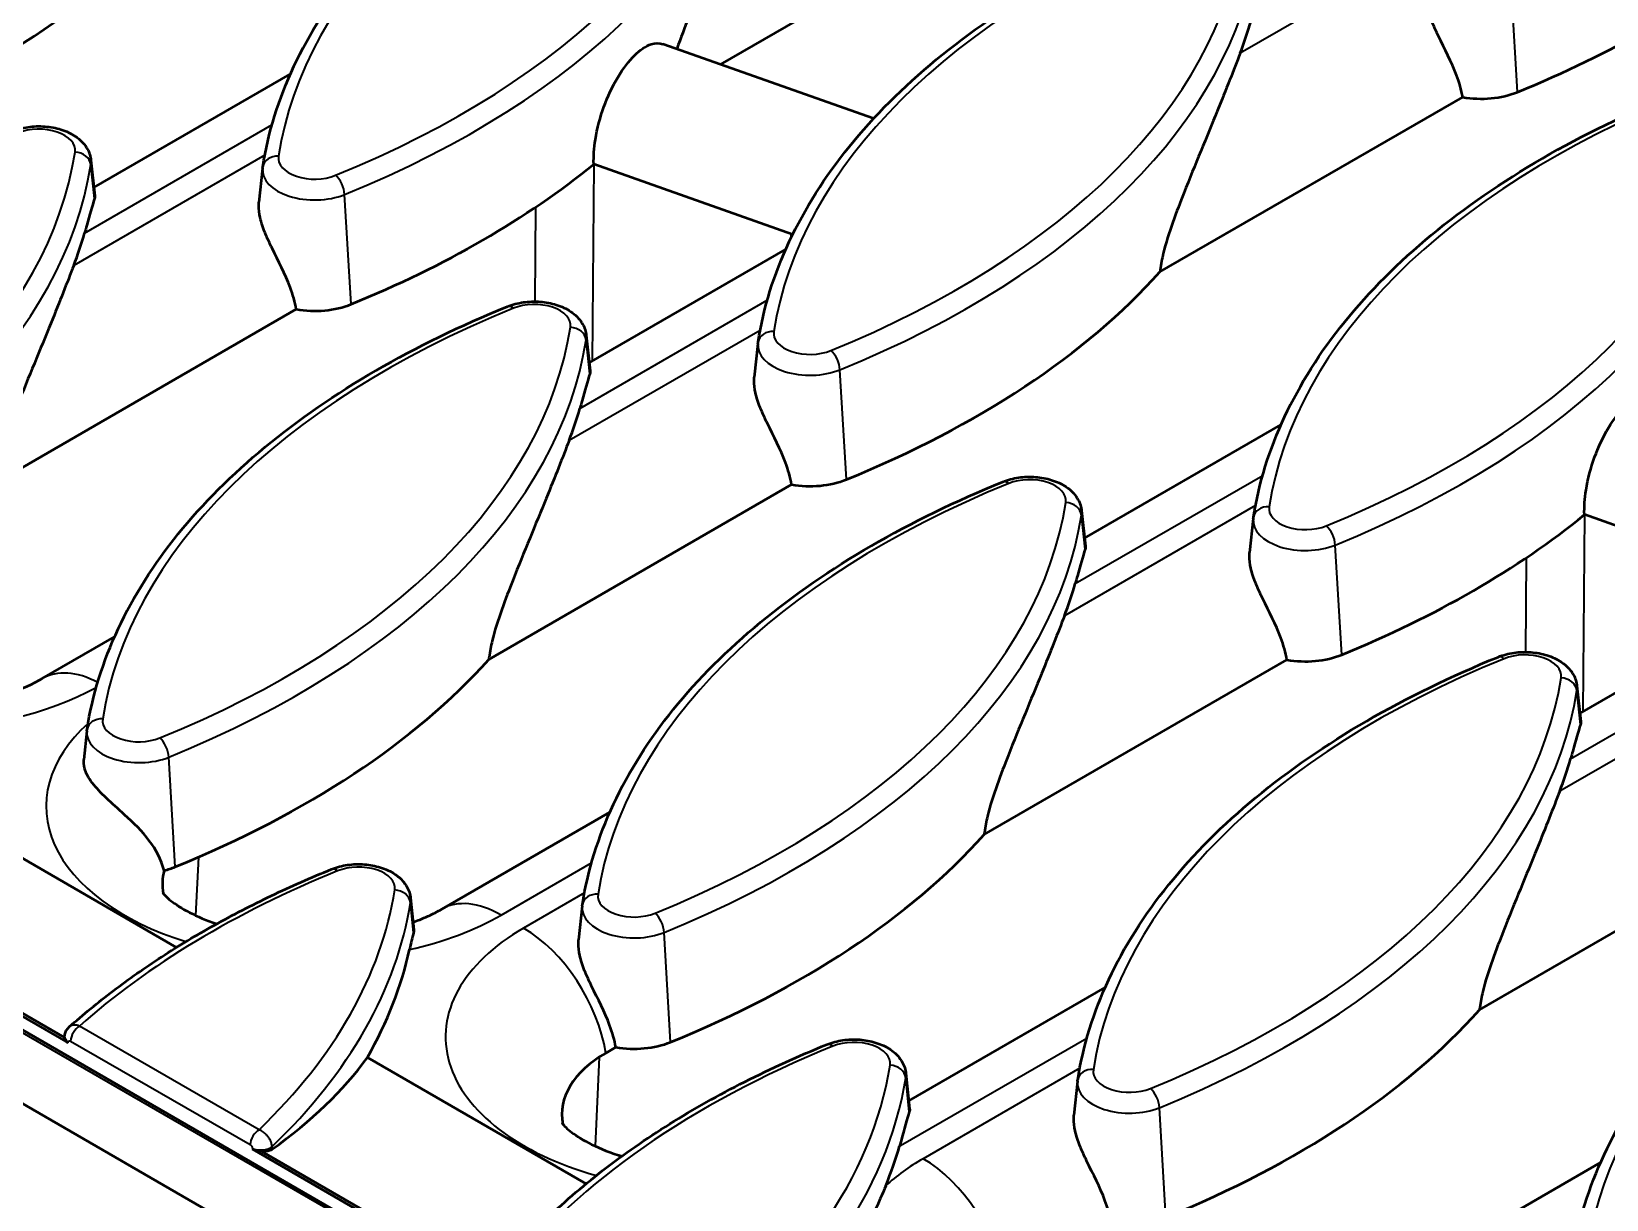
# Model space of a CAD drawing. Header units: millimetres. Extents: x 0 to 4362, y -130 to 2100.
# Drawn here: x 217.8 to 317.4, y 777.7 to 851.5 of the extents above; entities that cross this region are included whole.
import ezdxf

# ---------------------------------------------------------------- set-up
doc = ezdxf.new("R2010")
doc.units = ezdxf.units.MM
doc.header["$LTSCALE"] = 5
doc.layers.add('Sichtbar (ISO)', color=7, linetype='Continuous', lineweight=50)
doc.layers.add('Sichtbar schmal (ISO)', color=7, linetype='Continuous', lineweight=35)

msp = doc.modelspace()

# ---------------------------------------------------------------- linework, layer by layer
at = {"layer": 'Sichtbar (ISO)'}
for p, q in [((261.36, 849.438), (276.972, 858.451)), ((271.039, 846.013), (257.713, 850.728)), ((465.386, 645.121), (111.832, 849.246)), ((221.752, 841.653), (234.17, 848.822)), ((289.147, 836.32), (308.286, 847.37)), ((107.693, 846.975), (461.246, 642.851)), ((221.565, 843.393), (221.807, 841.141)), ((232.419, 842.887), (232.189, 840.742)), ((265.926, 838.687), (253.348, 843.138)), ((253.067, 830.572), (265.485, 837.741)), ((215.406, 822.906), (234.545, 833.957)), ((252.88, 832.312), (253.121, 830.06)), ((263.734, 831.806), (263.503, 829.661)), ((284.381, 819.491), (296.799, 826.66)), ((246.721, 811.825), (265.86, 822.876)), ((284.194, 821.231), (284.436, 818.979)), ((295.049, 820.725), (294.818, 818.58)), ((328.555, 816.525), (315.978, 820.976)), ((315.696, 808.41), (328.114, 815.579)), ((218.488, 810.608), (223.058, 813.247)), ((278.035, 800.744), (297.175, 811.795)), ((315.509, 810.149), (315.751, 807.898)), ((221.307, 807.312), (221.113, 805.502)), ((226.984, 793.616), (210.098, 803.365)), ((243.742, 796.028), (254.373, 802.165)), ((309.35, 789.663), (328.489, 800.713)), ((204.535, 796.575), (220.124, 787.575)), ((241.768, 796.736), (241.984, 794.725)), ((219.89, 787.914), (205.124, 796.439)), ((252.622, 796.231), (252.392, 794.085)), ((273.27, 783.915), (285.688, 791.084)), ((219.891, 787.929), (219.9, 788.006)), ((252.873, 778.669), (239.046, 786.652)), ((254.115, 786.934), (254.748, 787.3)), ((273.083, 785.655), (273.324, 783.403)), ((283.937, 785.149), (283.707, 783.004)), ((231.772, 780.85), (247.142, 771.976)), ((246.908, 772.315), (232.361, 780.714)), ((304.584, 772.834), (317.002, 780.003))]:
    msp.add_line(p, q, dxfattribs=at)
for centre, major_axis, ratio, start_param, end_param in [((170.066, 875.356), (-63.568, 0), 0.57735, 2.184893, 2.663872), ((275.122, 877.689), (-63.568, 0), 0.57735, 2.184893, 2.527861), ((232.696, 858.093), (63.043, 0), 0.57735, 6.063115, 6.120304), ((309.446, 849.581), (-4, 0), 0.57735, 1.276578, 2.184893), ((201.381, 864.275), (-63.568, 0), 0.57735, 2.184893, 2.527861), ((158.954, 844.679), (63.043, 0), 0.57735, 6.063115, 6.120304), ((232.696, 853.194), (-63.568, 0), 0.57735, 2.184893, 2.663872), ((235.705, 836.167), (-4, 0), 0.57735, 1.276578, 2.184893), ((190.269, 833.598), (63.043, 0), 0.57735, 6.063115, 6.120304), ((267.02, 825.086), (-4, 0), 0.57735, 1.276578, 2.184893), ((264.01, 842.113), (-63.568, 0), 0.57735, 2.184893, 2.527861), ((221.584, 822.517), (63.043, 0), 0.57735, 6.063115, 6.120304), ((190.269, 828.699), (-63.568, 0), 0.57735, 2.184893, 2.663872), ((298.335, 814.005), (-4, 0), 0.57735, 1.276578, 2.184893), ((252.899, 811.436), (63.043, 0), 0.57735, 6.063115, 6.120304), ((221.584, 817.618), (-63.568, 0), 0.57735, 2.184893, 2.663872), ((224.594, 800.591), (-4, 0), 0.57735, 1.981273, 2.184893), ((235.578, 797.636), (-9.5, 0), 0.57735, 6.129882, 6.396109), ((179.157, 798.022), (63.043, 0), 0.57735, 5.965494, 6.157891), ((252.899, 806.537), (-63.568, 0), 0.57735, 2.184893, 2.663872), ((255.908, 789.51), (-4, 0), 0.57735, 1.276578, 2.184893), ((179.712, 801.566), (62.606, -6.816), 0.49047, 5.782389, 6.00761), ((260.832, 783.055), (-9.5, 0), 0.57735, 5.497787, 6.396109), ((210.472, 786.941), (63.043, 0), 0.57735, 6.050423, 6.120311)]:
    msp.add_ellipse(centre, major_axis=major_axis, ratio=ratio, start_param=start_param, end_param=end_param, dxfattribs=at)
for points, knots in [([(232.431, 842.974), (232.769, 845.125), (233.43, 847.254), (235.367, 851.396), (236.643, 853.409), (239.759, 857.261), (241.6, 859.101), (245.787, 862.558), (248.134, 864.176), (253.263, 867.149), (256.046, 868.504), (259.005, 869.708)], [5.5882853, 5.5882853, 5.5882853, 5.5882853, 5.7615256, 5.7615256, 5.9347658, 5.9347658, 6.108006, 6.108006, 6.2812463, 6.2812463, 6.4544865, 6.4544865, 6.4544865, 6.4544865]), ([(262.904, 861.228), (262.5, 860.187), (262.007, 858.931), (260.794, 855.941), (260.045, 854.17), (259.107, 851.791), (258.845, 851.113), (258.602, 850.414)], [5.057153, 5.057153, 5.057153, 5.057153, 5.598349, 5.598349, 6.239433, 6.239433, 6.454546, 6.454546, 6.454546, 6.454546]), ([(263.745, 831.893), (264.083, 834.044), (264.745, 836.173), (266.682, 840.315), (267.957, 842.328), (271.074, 846.18), (272.915, 848.02), (277.102, 851.477), (279.449, 853.095), (284.578, 856.068), (287.36, 857.423), (290.32, 858.627)], [5.5882853, 5.5882853, 5.5882853, 5.5882853, 5.7615256, 5.7615256, 5.9347658, 5.9347658, 6.108006, 6.108006, 6.2812463, 6.2812463, 6.4544865, 6.4544865, 6.4544865, 6.4544865]), ([(308.286, 847.37), (308.209, 847.83), (308.072, 848.299), (307.581, 849.596), (307.142, 850.429), (306.606, 851.54), (306.449, 851.878), (306.182, 852.544), (306.073, 852.874), (305.947, 853.427), (305.911, 853.7), (305.919, 854.025), (305.923, 854.091), (305.93, 854.156)], [2.8285154, 2.8285154, 2.8285154, 2.8285154, 2.9796104, 2.9796104, 3.2469031, 3.2469031, 3.3498715, 3.3498715, 3.45284, 3.45284, 3.5432401, 3.5432401, 3.5669124, 3.5669124, 3.5669124, 3.5669124]), ([(253.348, 843.138), (253.336, 843.62), (253.373, 844.153), (253.569, 845.398), (253.764, 846.118), (254.233, 847.404), (254.538, 848.056), (255.214, 849.187), (255.583, 849.665), (256.275, 850.353), (256.644, 850.609), (257.249, 850.804), (257.496, 850.803), (257.713, 850.728)], [0.046502, 0.046502, 0.046502, 0.046502, 0.206563, 0.206563, 0.413127, 0.413127, 0.619287, 0.619287, 0.825447, 0.825447, 1.031686, 1.031686, 1.190458, 1.190458, 1.190458, 1.190458]), ([(294.218, 850.147), (293.815, 849.106), (293.322, 847.85), (292.109, 844.86), (291.36, 843.089), (290.215, 840.187), (289.674, 838.789), (289.278, 837.161), (289.205, 836.802), (289.157, 836.41), (289.152, 836.365), (289.147, 836.32)], [5.057153, 5.057153, 5.057153, 5.057153, 5.598349, 5.598349, 6.239433, 6.239433, 6.642714, 6.642714, 6.742864, 6.742864, 6.755946, 6.755946, 6.755946, 6.755946]), ([(295.06, 820.812), (295.398, 822.963), (296.059, 825.092), (297.997, 829.234), (299.272, 831.247), (302.389, 835.099), (304.229, 836.939), (308.417, 840.396), (310.764, 842.014), (315.893, 844.987), (318.675, 846.342), (321.635, 847.546)], [5.5882853, 5.5882853, 5.5882853, 5.5882853, 5.7615256, 5.7615256, 5.9347658, 5.9347658, 6.108006, 6.108006, 6.2812463, 6.2812463, 6.4544865, 6.4544865, 6.4544865, 6.4544865]), ([(216.579, 845.214), (216.898, 845.343), (217.24, 845.432), (217.939, 845.531), (218.296, 845.542), (218.998, 845.49), (219.344, 845.426), (220.003, 845.22), (220.317, 845.077), (220.865, 844.702), (221.106, 844.473), (221.422, 843.968), (221.521, 843.716), (221.561, 843.43), (221.563, 843.411), (221.565, 843.393)], [0.171301, 0.171301, 0.171301, 0.171301, 0.544708, 0.544708, 0.913961, 0.913961, 1.281842, 1.281842, 1.65525, 1.65525, 2.009336, 2.009336, 2.275825, 2.275825, 2.294291, 2.294291, 2.294291, 2.294291]), ([(232.419, 842.887), (232.42, 842.893), (232.42, 842.899), (232.422, 842.911), (232.422, 842.916), (232.424, 842.928), (232.425, 842.934), (232.426, 842.945), (232.427, 842.951), (232.429, 842.962), (232.43, 842.968), (232.431, 842.974)], [5.5596905, 5.5596905, 5.5596905, 5.5596905, 5.56540946, 5.56540946, 5.57112842, 5.57112842, 5.57684739, 5.57684739, 5.58256635, 5.58256635, 5.58828531, 5.58828531, 5.58828531, 5.58828531]), ([(221.785, 840.958), (221.648, 840.501), (221.483, 839.906), (221.259, 839.114), (221.212, 838.949), (221.163, 838.777)], [1.0982954, 1.0982954, 1.0982954, 1.0982954, 1.4526892, 1.4526892, 1.5412165, 1.5412165, 1.5412165, 1.5412165]), ([(221.807, 841.141), (221.809, 841.122), (221.809, 841.102), (221.806, 841.042), (221.798, 841.001), (221.785, 840.958)], [3.52470314, 3.52470314, 3.52470314, 3.52470314, 3.54324006, 3.54324006, 3.57659228, 3.57659228, 3.57659228, 3.57659228]), ([(234.545, 833.957), (234.468, 834.416), (234.331, 834.885), (233.84, 836.182), (233.4, 837.015), (232.865, 838.126), (232.708, 838.464), (232.441, 839.131), (232.332, 839.46), (232.206, 840.014), (232.17, 840.287), (232.178, 840.611), (232.182, 840.677), (232.189, 840.742)], [2.8285154, 2.8285154, 2.8285154, 2.8285154, 2.9796104, 2.9796104, 3.2469031, 3.2469031, 3.3498715, 3.3498715, 3.45284, 3.45284, 3.5432401, 3.5432401, 3.5669124, 3.5669124, 3.5669124, 3.5669124]), ([(220.477, 836.733), (220.074, 835.692), (219.581, 834.436), (218.368, 831.446), (217.619, 829.675), (216.474, 826.773), (215.932, 825.375), (215.537, 823.748), (215.464, 823.388), (215.415, 822.996), (215.41, 822.951), (215.406, 822.906)], [5.057153, 5.057153, 5.057153, 5.057153, 5.598349, 5.598349, 6.239433, 6.239433, 6.642714, 6.642714, 6.742864, 6.742864, 6.755946, 6.755946, 6.755946, 6.755946]), ([(247.893, 834.133), (248.212, 834.262), (248.554, 834.351), (249.254, 834.45), (249.61, 834.461), (250.313, 834.409), (250.659, 834.345), (251.318, 834.139), (251.632, 833.996), (252.18, 833.621), (252.42, 833.392), (252.736, 832.887), (252.836, 832.635), (252.875, 832.349), (252.878, 832.33), (252.88, 832.312)], [0.171301, 0.171301, 0.171301, 0.171301, 0.544708, 0.544708, 0.913961, 0.913961, 1.281842, 1.281842, 1.65525, 1.65525, 2.009336, 2.009336, 2.275825, 2.275825, 2.294291, 2.294291, 2.294291, 2.294291]), ([(221.319, 807.398), (221.657, 809.549), (222.318, 811.679), (224.255, 815.821), (225.531, 817.833), (228.647, 821.685), (230.488, 823.525), (234.676, 826.982), (237.022, 828.6), (242.152, 831.573), (244.934, 832.928), (247.893, 834.133)], [5.5882853, 5.5882853, 5.5882853, 5.5882853, 5.7615256, 5.7615256, 5.9347658, 5.9347658, 6.108006, 6.108006, 6.2812463, 6.2812463, 6.4544865, 6.4544865, 6.4544865, 6.4544865]), ([(263.734, 831.806), (263.734, 831.812), (263.735, 831.818), (263.736, 831.83), (263.737, 831.835), (263.739, 831.847), (263.739, 831.853), (263.741, 831.864), (263.742, 831.87), (263.743, 831.881), (263.744, 831.887), (263.745, 831.893)], [5.5596905, 5.5596905, 5.5596905, 5.5596905, 5.56540946, 5.56540946, 5.57112842, 5.57112842, 5.57684739, 5.57684739, 5.58256635, 5.58256635, 5.58828531, 5.58828531, 5.58828531, 5.58828531]), ([(253.1, 829.877), (252.963, 829.42), (252.798, 828.825), (252.574, 828.033), (252.527, 827.868), (252.478, 827.696)], [1.0982954, 1.0982954, 1.0982954, 1.0982954, 1.4526892, 1.4526892, 1.5412165, 1.5412165, 1.5412165, 1.5412165]), ([(253.121, 830.06), (253.123, 830.041), (253.124, 830.021), (253.121, 829.961), (253.113, 829.92), (253.1, 829.877)], [3.52470314, 3.52470314, 3.52470314, 3.52470314, 3.54324006, 3.54324006, 3.57659228, 3.57659228, 3.57659228, 3.57659228]), ([(265.86, 822.876), (265.782, 823.335), (265.645, 823.804), (265.155, 825.101), (264.715, 825.934), (264.18, 827.045), (264.023, 827.383), (263.755, 828.05), (263.646, 828.379), (263.521, 828.932), (263.485, 829.206), (263.492, 829.53), (263.497, 829.596), (263.503, 829.661)], [2.8285154, 2.8285154, 2.8285154, 2.8285154, 2.9796104, 2.9796104, 3.2469031, 3.2469031, 3.3498715, 3.3498715, 3.45284, 3.45284, 3.5432401, 3.5432401, 3.5669124, 3.5669124, 3.5669124, 3.5669124]), ([(315.978, 820.976), (315.966, 821.458), (316.002, 821.991), (316.199, 823.236), (316.393, 823.956), (316.862, 825.242), (317.168, 825.894), (317.843, 827.025), (318.213, 827.503), (318.904, 828.191), (319.273, 828.447), (319.878, 828.642), (320.125, 828.641), (320.342, 828.565)], [0.046502, 0.046502, 0.046502, 0.046502, 0.206563, 0.206563, 0.413127, 0.413127, 0.619287, 0.619287, 0.825447, 0.825447, 1.031686, 1.031686, 1.190458, 1.190458, 1.190458, 1.190458]), ([(251.792, 825.652), (251.389, 824.611), (250.895, 823.355), (249.682, 820.365), (248.934, 818.594), (247.789, 815.692), (247.247, 814.294), (246.852, 812.667), (246.778, 812.307), (246.73, 811.915), (246.725, 811.87), (246.721, 811.825)], [5.057153, 5.057153, 5.057153, 5.057153, 5.598349, 5.598349, 6.239433, 6.239433, 6.642714, 6.642714, 6.742864, 6.742864, 6.755946, 6.755946, 6.755946, 6.755946]), ([(252.634, 796.317), (252.972, 798.468), (253.633, 800.597), (255.57, 804.74), (256.846, 806.752), (259.962, 810.604), (261.803, 812.444), (265.99, 815.901), (268.337, 817.519), (273.466, 820.492), (276.249, 821.847), (279.208, 823.051)], [5.5882853, 5.5882853, 5.5882853, 5.5882853, 5.7615256, 5.7615256, 5.9347658, 5.9347658, 6.108006, 6.108006, 6.2812463, 6.2812463, 6.4544865, 6.4544865, 6.4544865, 6.4544865]), ([(279.208, 823.051), (279.527, 823.181), (279.869, 823.27), (280.568, 823.369), (280.925, 823.38), (281.628, 823.328), (281.973, 823.264), (282.633, 823.058), (282.946, 822.915), (283.495, 822.54), (283.735, 822.311), (284.051, 821.806), (284.15, 821.554), (284.19, 821.268), (284.192, 821.249), (284.194, 821.231)], [0.171301, 0.171301, 0.171301, 0.171301, 0.544708, 0.544708, 0.913961, 0.913961, 1.281842, 1.281842, 1.65525, 1.65525, 2.009336, 2.009336, 2.275825, 2.275825, 2.294291, 2.294291, 2.294291, 2.294291]), ([(295.049, 820.725), (295.049, 820.731), (295.05, 820.737), (295.051, 820.749), (295.052, 820.754), (295.053, 820.766), (295.054, 820.772), (295.056, 820.783), (295.057, 820.789), (295.058, 820.8), (295.059, 820.806), (295.06, 820.812)], [5.5596905, 5.5596905, 5.5596905, 5.5596905, 5.56540946, 5.56540946, 5.57112842, 5.57112842, 5.57684739, 5.57684739, 5.58256635, 5.58256635, 5.58828531, 5.58828531, 5.58828531, 5.58828531]), ([(284.415, 818.796), (284.278, 818.339), (284.112, 817.744), (283.889, 816.952), (283.842, 816.787), (283.793, 816.615)], [1.0982954, 1.0982954, 1.0982954, 1.0982954, 1.4526892, 1.4526892, 1.5412165, 1.5412165, 1.5412165, 1.5412165]), ([(284.436, 818.979), (284.438, 818.96), (284.439, 818.94), (284.435, 818.88), (284.428, 818.839), (284.415, 818.796)], [3.52470314, 3.52470314, 3.52470314, 3.52470314, 3.54324006, 3.54324006, 3.57659228, 3.57659228, 3.57659228, 3.57659228]), ([(297.175, 811.795), (297.097, 812.254), (296.96, 812.723), (296.47, 814.02), (296.03, 814.853), (295.495, 815.964), (295.338, 816.302), (295.07, 816.969), (294.961, 817.298), (294.835, 817.851), (294.8, 818.125), (294.807, 818.449), (294.811, 818.515), (294.818, 818.58)], [2.8285154, 2.8285154, 2.8285154, 2.8285154, 2.9796104, 2.9796104, 3.2469031, 3.2469031, 3.3498715, 3.3498715, 3.45284, 3.45284, 3.5432401, 3.5432401, 3.5669124, 3.5669124, 3.5669124, 3.5669124]), ([(283.107, 814.571), (282.703, 813.53), (282.21, 812.274), (280.997, 809.284), (280.248, 807.513), (279.104, 804.611), (278.562, 803.213), (278.166, 801.586), (278.093, 801.226), (278.045, 800.834), (278.04, 800.789), (278.035, 800.744)], [5.057153, 5.057153, 5.057153, 5.057153, 5.598349, 5.598349, 6.239433, 6.239433, 6.642714, 6.642714, 6.742864, 6.742864, 6.755946, 6.755946, 6.755946, 6.755946]), ([(283.948, 785.236), (284.286, 787.387), (284.948, 789.516), (286.885, 793.658), (288.161, 795.671), (291.277, 799.523), (293.118, 801.363), (297.305, 804.82), (299.652, 806.438), (304.781, 809.411), (307.563, 810.766), (310.523, 811.97)], [5.5882853, 5.5882853, 5.5882853, 5.5882853, 5.7615256, 5.7615256, 5.9347658, 5.9347658, 6.108006, 6.108006, 6.2812463, 6.2812463, 6.4544865, 6.4544865, 6.4544865, 6.4544865]), ([(310.523, 811.97), (310.842, 812.1), (311.184, 812.189), (311.883, 812.288), (312.24, 812.299), (312.943, 812.247), (313.288, 812.183), (313.947, 811.977), (314.261, 811.834), (314.809, 811.458), (315.05, 811.23), (315.366, 810.725), (315.465, 810.473), (315.505, 810.187), (315.507, 810.168), (315.509, 810.149)], [0.171301, 0.171301, 0.171301, 0.171301, 0.544708, 0.544708, 0.913961, 0.913961, 1.281842, 1.281842, 1.65525, 1.65525, 2.009336, 2.009336, 2.275825, 2.275825, 2.294291, 2.294291, 2.294291, 2.294291]), ([(210.066, 808.765), (211.065, 808.753), (212.067, 808.811), (214.044, 809.065), (215.013, 809.27), (216.698, 809.768), (217.424, 810.057), (218.183, 810.438), (218.341, 810.523), (218.488, 810.608)], [2.3355674, 2.3355674, 2.3355674, 2.3355674, 2.5748604, 2.5748604, 2.8292888, 2.8292888, 3.0715744, 3.0715744, 3.1415927, 3.1415927, 3.1415927, 3.1415927]), ([(315.73, 807.715), (315.592, 807.258), (315.427, 806.663), (315.203, 805.871), (315.156, 805.706), (315.107, 805.533)], [1.0982954, 1.0982954, 1.0982954, 1.0982954, 1.4526892, 1.4526892, 1.5412165, 1.5412165, 1.5412165, 1.5412165]), ([(315.751, 807.898), (315.753, 807.879), (315.753, 807.859), (315.75, 807.799), (315.743, 807.758), (315.73, 807.715)], [3.52470314, 3.52470314, 3.52470314, 3.52470314, 3.54324006, 3.54324006, 3.57659228, 3.57659228, 3.57659228, 3.57659228]), ([(221.307, 807.312), (221.308, 807.317), (221.309, 807.323), (221.31, 807.335), (221.311, 807.34), (221.312, 807.352), (221.313, 807.358), (221.315, 807.369), (221.315, 807.375), (221.317, 807.386), (221.318, 807.392), (221.319, 807.398)], [5.5596905, 5.5596905, 5.5596905, 5.5596905, 5.56540946, 5.56540946, 5.57112842, 5.57112842, 5.57684739, 5.57684739, 5.58256635, 5.58256635, 5.58828531, 5.58828531, 5.58828531, 5.58828531]), ([(226.19, 798.473), (226.012, 799.183), (225.679, 799.795), (224.808, 800.951), (224.266, 801.479), (223.287, 802.372), (222.897, 802.712), (222.203, 803.37), (221.896, 803.689), (221.413, 804.327), (221.245, 804.636), (221.11, 805.133), (221.094, 805.32), (221.113, 805.502)], [-1.1169983, -1.1169983, -1.1169983, -1.1169983, -0.9170598, -0.9170598, -0.705563, -0.705563, -0.55743, -0.55743, -0.4140246, -0.4140246, -0.274509, -0.274509, -0.1862835, -0.1862835, -0.1862835, -0.1862835]), ([(314.421, 803.49), (314.018, 802.449), (313.525, 801.193), (312.312, 798.203), (311.563, 796.432), (310.419, 793.53), (309.877, 792.132), (309.481, 790.504), (309.408, 790.145), (309.36, 789.753), (309.355, 789.708), (309.35, 789.663)], [5.057153, 5.057153, 5.057153, 5.057153, 5.598349, 5.598349, 6.239433, 6.239433, 6.642714, 6.642714, 6.742864, 6.742864, 6.755946, 6.755946, 6.755946, 6.755946]), ([(315.263, 774.155), (315.601, 776.306), (316.262, 778.435), (318.2, 782.577), (319.475, 784.59), (322.592, 788.442), (324.432, 790.282), (328.62, 793.739), (330.967, 795.357), (336.096, 798.33), (338.878, 799.685), (341.838, 800.889)], [5.5882853, 5.5882853, 5.5882853, 5.5882853, 5.7615256, 5.7615256, 5.9347658, 5.9347658, 6.108006, 6.108006, 6.2812463, 6.2812463, 6.4544865, 6.4544865, 6.4544865, 6.4544865]), ([(236.782, 798.557), (237.101, 798.686), (237.443, 798.775), (238.142, 798.874), (238.499, 798.885), (239.201, 798.833), (239.547, 798.769), (240.206, 798.563), (240.52, 798.42), (241.068, 798.045), (241.309, 797.816), (241.625, 797.312), (241.724, 797.059), (241.764, 796.773), (241.766, 796.754), (241.768, 796.736)], [0.171301, 0.171301, 0.171301, 0.171301, 0.544708, 0.544708, 0.913961, 0.913961, 1.281842, 1.281842, 1.65525, 1.65525, 2.009336, 2.009336, 2.275825, 2.275825, 2.294291, 2.294291, 2.294291, 2.294291]), ([(220.194, 788.582), (221.072, 789.366), (222, 790.129), (223.952, 791.609), (224.976, 792.327), (227.113, 793.714), (228.226, 794.383), (230.536, 795.668), (231.733, 796.285), (234.202, 797.463), (235.475, 798.025), (236.782, 798.557)], [6.0718911, 6.0718911, 6.0718911, 6.0718911, 6.1484102, 6.1484102, 6.2249292, 6.2249292, 6.3014483, 6.3014483, 6.3779674, 6.3779674, 6.4544865, 6.4544865, 6.4544865, 6.4544865]), ([(226.089, 797.086), (226.089, 797.086), (226.095, 797.075), (226.161, 796.985), (226.32, 796.797), (226.901, 796.338), (227.297, 796.076), (228.284, 795.569), (228.865, 795.322), (229.521, 795.103)], [1.1175755, 1.1175755, 1.1175755, 1.1175755, 1.1841736, 1.1841736, 1.4163053, 1.4163053, 1.6283037, 1.6283037, 1.8321434, 1.8321434, 1.8321434, 1.8321434]), ([(241.932, 795.206), (242.076, 795.258), (242.216, 795.31), (242.531, 795.435), (242.702, 795.508), (243.028, 795.655), (243.184, 795.729), (243.476, 795.879), (243.614, 795.954), (243.742, 796.028)], [2.9115572, 2.9115572, 2.9115572, 2.9115572, 2.9579076, 2.9579076, 3.0191359, 3.0191359, 3.0803643, 3.0803643, 3.1415927, 3.1415927, 3.1415927, 3.1415927]), ([(252.622, 796.231), (252.623, 796.236), (252.623, 796.242), (252.625, 796.254), (252.625, 796.259), (252.627, 796.271), (252.628, 796.277), (252.629, 796.288), (252.63, 796.294), (252.632, 796.305), (252.633, 796.311), (252.634, 796.317)], [5.5596905, 5.5596905, 5.5596905, 5.5596905, 5.56540946, 5.56540946, 5.57112842, 5.57112842, 5.57684739, 5.57684739, 5.58256635, 5.58256635, 5.58828531, 5.58828531, 5.58828531, 5.58828531]), ([(254.748, 787.3), (254.671, 787.759), (254.534, 788.228), (254.043, 789.525), (253.604, 790.358), (253.068, 791.469), (252.911, 791.807), (252.644, 792.474), (252.535, 792.803), (252.409, 793.357), (252.373, 793.63), (252.381, 793.954), (252.385, 794.02), (252.392, 794.085)], [2.8285154, 2.8285154, 2.8285154, 2.8285154, 2.9796104, 2.9796104, 3.2469031, 3.2469031, 3.3498715, 3.3498715, 3.45284, 3.45284, 3.5432401, 3.5432401, 3.5669124, 3.5669124, 3.5669124, 3.5669124]), ([(220.124, 787.575), (220.05, 787.617), (219.991, 787.668), (219.911, 787.779), (219.89, 787.839), (219.889, 787.904), (219.889, 787.909), (219.89, 787.914)], [0, 0, 0, 0, 0.03137463, 0.03137463, 0.06260055, 0.06260055, 0.06526942, 0.06526942, 0.06526942, 0.06526942]), ([(219.9, 788.006), (219.904, 788.04), (219.91, 788.076), (219.927, 788.151), (219.938, 788.189), (219.968, 788.268), (219.986, 788.308), (220.03, 788.389), (220.057, 788.429), (220.119, 788.508), (220.154, 788.547), (220.194, 788.582)], [0, 0, 0, 0, 0.00226069, 0.00226069, 0.00452139, 0.00452139, 0.00678208, 0.00678208, 0.00904278, 0.00904278, 0.01130347, 0.01130347, 0.01130347, 0.01130347]), ([(268.096, 787.476), (268.416, 787.605), (268.757, 787.694), (269.457, 787.793), (269.814, 787.804), (270.516, 787.752), (270.862, 787.688), (271.521, 787.482), (271.835, 787.339), (272.383, 786.964), (272.623, 786.735), (272.939, 786.23), (273.039, 785.978), (273.079, 785.692), (273.081, 785.673), (273.083, 785.655)], [0.171301, 0.171301, 0.171301, 0.171301, 0.544708, 0.544708, 0.913961, 0.913961, 1.281842, 1.281842, 1.65525, 1.65525, 2.009336, 2.009336, 2.275825, 2.275825, 2.294291, 2.294291, 2.294291, 2.294291]), ([(247.108, 772.873), (248.042, 774.048), (249.08, 775.191), (251.354, 777.404), (252.589, 778.473), (255.241, 780.527), (256.659, 781.512), (259.661, 783.387), (261.245, 784.277), (264.564, 785.956), (266.297, 786.743), (268.096, 787.476)], [5.9278941, 5.9278941, 5.9278941, 5.9278941, 6.0332126, 6.0332126, 6.138531, 6.138531, 6.2438495, 6.2438495, 6.349168, 6.349168, 6.4544865, 6.4544865, 6.4544865, 6.4544865]), ([(283.937, 785.149), (283.938, 785.155), (283.938, 785.161), (283.94, 785.173), (283.94, 785.178), (283.942, 785.19), (283.942, 785.196), (283.944, 785.207), (283.945, 785.213), (283.947, 785.224), (283.947, 785.23), (283.948, 785.236)], [5.5596905, 5.5596905, 5.5596905, 5.5596905, 5.56540946, 5.56540946, 5.57112842, 5.57112842, 5.57684739, 5.57684739, 5.58256635, 5.58256635, 5.58828531, 5.58828531, 5.58828531, 5.58828531]), ([(273.303, 783.22), (273.287, 783.165), (273.27, 783.108), (273.103, 782.54), (272.92, 781.878), (272.699, 781.103)], [3.8814353, 3.8814353, 3.8814353, 3.8814353, 3.9265985, 3.9265985, 4.3211463, 4.3211463, 4.3211463, 4.3211463]), ([(273.324, 783.403), (273.326, 783.384), (273.327, 783.364), (273.324, 783.304), (273.316, 783.263), (273.303, 783.22)], [3.52470314, 3.52470314, 3.52470314, 3.52470314, 3.54324006, 3.54324006, 3.57659228, 3.57659228, 3.57659228, 3.57659228]), ([(286.063, 776.219), (285.985, 776.678), (285.849, 777.147), (285.358, 778.444), (284.918, 779.277), (284.383, 780.388), (284.226, 780.726), (283.959, 781.393), (283.849, 781.722), (283.724, 782.276), (283.688, 782.549), (283.695, 782.873), (283.7, 782.939), (283.707, 783.004)], [2.8285154, 2.8285154, 2.8285154, 2.8285154, 2.9796104, 2.9796104, 3.2469031, 3.2469031, 3.3498715, 3.3498715, 3.45284, 3.45284, 3.5432401, 3.5432401, 3.5669124, 3.5669124, 3.5669124, 3.5669124]), ([(251.343, 782.505), (251.343, 782.505), (251.348, 782.497), (251.404, 782.419), (251.556, 782.234), (252.126, 781.778), (252.516, 781.518), (253.536, 780.986), (254.178, 780.715), (254.98, 780.456), (255.054, 780.433), (255.129, 780.41)], [1.1175755, 1.1175755, 1.1175755, 1.1175755, 1.1763461, 1.1763461, 1.4105339, 1.4105339, 1.62243, 1.62243, 1.8457155, 1.8457155, 1.8680948, 1.8680948, 1.8680948, 1.8680948]), ([(232.361, 780.714), (232.316, 780.713), (232.272, 780.715), (232.142, 780.725), (232.059, 780.74), (231.904, 780.785), (231.834, 780.814), (231.772, 780.85)], [0.08002972, 0.08002972, 0.08002972, 0.08002972, 0.09344379, 0.09344379, 0.11936583, 0.11936583, 0.14533812, 0.14533812, 0.14533812, 0.14533812]), ([(233.025, 780.844), (232.971, 780.805), (232.9, 780.774), (232.732, 780.728), (232.636, 780.714), (232.478, 780.708), (232.419, 780.709), (232.361, 780.714)], [0, 0, 0, 0, 0.03119997, 0.03119997, 0.0627134, 0.0627134, 0.08041593, 0.08041593, 0.08041593, 0.08041593]), ([(271.815, 778.545), (271.596, 778.011), (271.357, 777.462), (270.834, 776.391), (270.571, 775.9), (269.952, 774.844), (269.611, 774.318), (269.252, 773.784)], [-0.8428325, -0.8428325, -0.8428325, -0.8428325, -0.5586488, -0.5586488, -0.2976937, -0.2976937, 0, 0, 0, 0])]:
    msp.add_open_spline(points, degree=3, knots=knots, dxfattribs=at)
for points in [[(241.984, 794.725), (241.99, 794.667), (241.984, 794.602), (241.964, 794.532)], [(241.964, 794.532), (241.885, 794.249), (241.799, 793.896), (241.707, 793.473)], [(219.89, 787.914), (219.89, 787.919), (219.89, 787.924), (219.891, 787.929)], [(272.699, 781.103), (272.693, 781.081), (272.687, 781.06), (272.681, 781.039)]]:
    msp.add_open_spline(points, degree=3, dxfattribs=at)
at = {"layer": 'Sichtbar schmal (ISO)'}
for p, q in [((306.3, 857.122), (294.218, 850.147)), ((311.751, 847.693), (311.344, 854.63)), ((111.582, 849.221), (465.136, 645.097)), ((221.163, 838.777), (233.011, 845.617)), ((232.559, 843.709), (220.477, 836.733)), ((221.785, 840.958), (221.558, 843.103)), ((253.263, 830.685), (253.388, 843.124)), ((238.01, 834.279), (237.602, 841.216)), ((249.68, 840.413), (249.62, 834.448)), ((265.797, 838.733), (265.824, 838.477)), ((252.478, 827.696), (264.326, 834.536)), ((263.873, 832.628), (251.792, 825.652)), ((253.1, 829.877), (252.873, 832.022)), ((269.325, 823.198), (268.917, 830.135)), ((283.793, 816.615), (295.641, 823.455)), ((295.188, 821.547), (283.107, 814.571)), ((284.415, 818.796), (284.187, 820.941)), ((315.893, 808.523), (316.018, 820.962)), ((300.64, 812.117), (300.232, 819.054)), ((312.309, 818.251), (312.249, 812.286)), ((315.107, 805.533), (326.955, 812.374)), ((326.503, 810.465), (314.421, 803.49)), ((315.73, 807.715), (315.502, 809.86)), ((226.898, 798.703), (226.491, 805.64)), ((228.357, 799.315), (228.185, 795.63)), ((247.492, 795.656), (253.214, 798.96)), ((252.762, 797.052), (248.919, 794.833)), ((241.964, 794.532), (241.761, 796.446)), ((258.213, 787.622), (257.806, 794.559)), ((232.195, 782.085), (220.844, 788.638)), ((220.124, 787.575), (220.13, 787.622)), ((220.279, 787.693), (231.63, 781.139)), ((272.746, 781.076), (284.529, 787.879)), ((253.702, 786.68), (253.439, 781.049)), ((284.076, 785.971), (274.172, 780.252)), ((273.303, 783.22), (273.076, 785.365)), ((289.528, 776.541), (289.12, 783.478))]:
    msp.add_line(p, q, dxfattribs=at)
for centre, major_axis, ratio, start_param, end_param in [((295.03, 840.407), (-61.864, 0), 0.57735, 5.326486, 6.192687), ((201.381, 871.623), (61.864, 0), 0.57735, 5.326486, 6.192687), ((201.381, 870.878), (62.861, 0), 0.57735, 5.326486, 6.192687), ((326.344, 829.326), (-61.864, 0), 0.57735, 5.326486, 6.192687), ((232.696, 860.542), (61.864, 0), 0.57735, 5.326486, 6.192687), ((232.696, 859.797), (62.861, 0), 0.57735, 5.326486, 6.192687), ((357.659, 818.245), (-61.864, 0), 0.57735, 5.326486, 6.192687), ((218.279, 844.02), (2.296, 0), 0.57735, 6.192687, 8.468079), ((264.01, 849.461), (61.864, 0), 0.57735, 5.326486, 6.192687), ((264.01, 848.716), (62.861, 0), 0.57735, 5.326486, 6.192687), ((158.954, 847.128), (61.864, 0), 0.57735, 5.326486, 6.192687), ((220.566, 843.084), (0.988, -0.155), 0.813155, 0.214386, 1.697916), ((218.279, 843.275), (3.292, 0), 0.57735, 6.192687, 6.345089), ((233.418, 842.819), (-0.988, 0.155), 0.813155, 4.839509, 6.283185), ((235.705, 843.515), (-2.296, 0), 0.57735, 6.192687, 8.468079), ((158.954, 846.383), (62.861, 0), 0.57735, 5.326486, 6.192687), ((235.705, 842.77), (-3.292, 0), 0.57735, 6.221282, 8.468079), ((237.028, 841.615), (-0.377, 0.926), 0.470482, 4.086414, 5.569944), ((283.918, 804.831), (-61.864, 0), 0.57735, 5.326486, 6.192687), ((248.27, 833.206), (-0.377, 0.926), 0.470482, 5.569944, 6.283185), ((249.594, 832.939), (2.296, 0), 0.57735, 6.192687, 8.468079), ((190.269, 836.047), (61.864, 0), 0.57735, 5.326486, 6.192687), ((251.88, 832.003), (0.988, -0.155), 0.813155, 0.214386, 1.697916), ((264.733, 831.737), (-0.988, 0.155), 0.813155, 4.839509, 6.283185), ((267.02, 832.434), (-2.296, 0), 0.57735, 6.192687, 8.468079), ((190.269, 835.302), (62.861, 0), 0.57735, 5.326486, 6.192687), ((249.594, 832.194), (3.292, 0), 0.57735, 6.192687, 6.345089), ((267.02, 831.689), (-3.292, 0), 0.57735, 6.221282, 8.468079), ((268.343, 830.534), (-0.377, 0.926), 0.470482, 4.086414, 5.569944), ((315.233, 793.75), (-61.864, 0), 0.57735, 5.326486, 6.192687), ((279.585, 822.125), (-0.377, 0.926), 0.470482, 5.569944, 6.283185), ((280.908, 821.858), (2.296, 0), 0.57735, 6.192687, 8.468079), ((221.584, 824.966), (61.864, 0), 0.57735, 5.326486, 6.192687), ((283.195, 820.922), (0.988, -0.155), 0.813155, 0.214386, 1.697916), ((296.048, 820.656), (-0.988, 0.155), 0.813155, 4.839509, 6.283185), ((298.335, 821.353), (-2.296, 0), 0.57735, 6.192687, 8.468079), ((221.584, 824.221), (62.861, 0), 0.57735, 5.326486, 6.192687), ((280.908, 821.113), (3.292, 0), 0.57735, 6.192687, 6.345089), ((298.335, 820.608), (-3.292, 0), 0.57735, 6.221282, 8.468079), ((299.658, 819.453), (-0.377, 0.926), 0.470482, 4.086414, 5.569944), ((346.547, 782.669), (-61.864, 0), 0.57735, 5.326486, 6.192687), ((310.9, 811.044), (-0.377, 0.926), 0.470482, 5.569944, 6.283185), ((312.223, 810.777), (2.296, 0), 0.57735, 6.192687, 8.468079), ((222.238, 804.113), (-3.75, 6.495), 0.57735, 5.543629, 6.283185), ((252.899, 813.885), (61.864, 0), 0.57735, 5.326486, 6.192687), ((314.51, 809.841), (0.988, -0.155), 0.813155, 0.214386, 1.697916), ((210.325, 817.115), (16.848, 0), 0.57735, 4.722765, 5.469886), ((252.899, 813.14), (62.861, 0), 0.57735, 5.326486, 6.192687), ((312.223, 810.032), (3.292, 0), 0.57735, 6.192687, 6.345089), ((235.578, 802.535), (-16.848, 0), 0.57735, 5.714571, 7.358733), ((222.307, 807.243), (-0.988, 0.155), 0.813155, 4.839509, 6.283185), ((224.594, 807.939), (-2.296, 0), 0.57735, 6.192687, 8.468079), ((224.594, 807.194), (-3.292, 0), 0.57735, 6.221282, 8.468079), ((225.917, 806.039), (-0.377, 0.926), 0.470482, 4.086414, 5.569944), ((377.862, 771.588), (-61.864, 0), 0.57735, 5.326486, 6.192687), ((237.159, 797.63), (-0.377, 0.926), 0.470482, 5.569944, 6.283185), ((238.482, 797.363), (2.296, 0), 0.57735, 6.192687, 8.468079), ((272.806, 769.255), (61.864, 0), 0.57735, 2.184893, 2.567971), ((179.157, 800.471), (61.864, 0), 0.57735, 5.742427, 6.192687), ((240.769, 796.427), (0.988, -0.155), 0.813155, 0.214386, 1.697916), ((238.482, 796.618), (3.292, 0), 0.57735, 6.192687, 6.345089), ((247.492, 789.533), (-3.75, 6.495), 0.57735, 5.497787, 6.283185), ((253.621, 796.162), (-0.988, 0.155), 0.813155, 4.839509, 6.283185), ((255.908, 796.858), (-2.296, 0), 0.57735, 6.192687, 8.468079), ((179.157, 799.726), (62.861, 0), 0.57735, 5.741467, 6.192687), ((235.578, 802.535), (16.848, 0), 0.57735, 5.084651, 5.497787), ((255.908, 796.113), (-3.292, 0), 0.57735, 6.221282, 8.468079), ((257.231, 794.958), (-0.377, 0.926), 0.470482, 4.086414, 5.569944), ((260.832, 787.954), (-16.848, 0), 0.57735, 5.497787, 7.405062), ((248.919, 788.709), (3.75, -6.495), 0.57735, 0.986756, 2.356194), ((220.844, 787.985), (-0.4, -0.693), 0.57735, 3.926991, 5.445427), ((220.694, 787.914), (-0.795, 0.091), 0.589655, 0, 0.85), ((269.797, 786.282), (2.296, 0), 0.57735, 6.192687, 8.468079), ((304.121, 758.174), (61.864, 0), 0.57735, 2.184893, 2.71243), ((268.473, 786.549), (-0.377, 0.926), 0.470482, 5.569944, 6.283185), ((210.472, 789.39), (61.864, 0), 0.57735, 5.601629, 6.192687), ((272.084, 785.346), (0.988, -0.155), 0.813155, 0.214386, 1.697916), ((269.797, 785.537), (3.292, 0), 0.57735, 6.192687, 6.345089), ((284.936, 785.081), (-0.988, 0.155), 0.813155, 4.839509, 6.283185), ((287.223, 785.777), (-2.296, 0), 0.57735, 6.192687, 8.468079), ((210.472, 788.645), (62.861, 0), 0.57735, 5.60114, 6.192687), ((287.223, 785.032), (-3.292, 0), 0.57735, 6.221282, 8.468079), ((288.546, 783.877), (-0.377, 0.926), 0.470482, 4.086414, 5.569944), ((232.195, 781.431), (-0.4, -0.693), 0.57735, 3.926991, 5.445427), ((232.335, 781.194), (0.799, 0.033), 0.484288, 3.90797, 5.716465), ((260.832, 787.954), (16.848, 0), 0.57735, 5.492368, 5.497787), ((272.746, 774.952), (3.75, -6.495), 0.57735, 2.356194, 2.364977), ((286.086, 773.374), (-16.848, 0), 0.57735, 5.497787, 5.722701), ((274.172, 774.129), (3.75, -6.495), 0.57735, 0.986756, 2.356194)]:
    msp.add_ellipse(centre, major_axis=major_axis, ratio=ratio, start_param=start_param, end_param=end_param, dxfattribs=at)
for points, knots in [([(220.844, 788.638), (220.794, 788.659), (220.744, 788.674), (220.616, 788.703), (220.54, 788.708), (220.362, 788.688), (220.268, 788.648), (220.194, 788.582)], [-0.02976125, -0.02976125, -0.02976125, -0.02976125, -0.02604109, -0.02604109, -0.02008884, -0.02008884, -0.01130347, -0.01130347, -0.01130347, -0.01130347]), ([(220.13, 787.622), (220.133, 787.651), (220.143, 787.675), (220.173, 787.704), (220.191, 787.712), (220.225, 787.713), (220.238, 787.711), (220.261, 787.702), (220.27, 787.698), (220.279, 787.693)], [0, 0, 0, 0, 0.01056524, 0.01056524, 0.02008884, 0.02008884, 0.02604109, 0.02604109, 0.02976125, 0.02976125, 0.02976125, 0.02976125]), ([(233.018, 781.013), (233.012, 781.089), (232.996, 781.168), (232.948, 781.317), (232.918, 781.387), (232.859, 781.498), (232.833, 781.54), (232.789, 781.606), (232.771, 781.631), (232.714, 781.704), (232.673, 781.751), (232.56, 781.864), (232.485, 781.925), (232.338, 782.02), (232.266, 782.057), (232.195, 782.085)], [-0.03013168, -0.03013168, -0.03013168, -0.03013168, -0.02478331, -0.02478331, -0.01996224, -0.01996224, -0.01694907, -0.01694907, -0.01506584, -0.01506584, -0.01129938, -0.01129938, -0.00527304, -0.00527304, 0, 0, 0, 0]), ([(231.63, 781.139), (231.643, 781.132), (231.655, 781.123), (231.681, 781.1), (231.694, 781.086), (231.713, 781.061), (231.72, 781.05), (231.73, 781.034), (231.733, 781.028), (231.74, 781.014), (231.745, 781.005), (231.755, 780.981), (231.76, 780.965), (231.767, 780.934), (231.77, 780.917), (231.77, 780.902)], [0, 0, 0, 0, 0.00527304, 0.00527304, 0.01129938, 0.01129938, 0.01506584, 0.01506584, 0.01694907, 0.01694907, 0.01996224, 0.01996224, 0.02478331, 0.02478331, 0.03013168, 0.03013168, 0.03013168, 0.03013168])]:
    msp.add_open_spline(points, degree=3, knots=knots, dxfattribs=at)
for points in [[(231.77, 780.902), (231.771, 780.884), (231.772, 780.867), (231.772, 780.85)], [(233.025, 780.844), (233.023, 780.901), (233.02, 780.957), (233.018, 781.013)]]:
    msp.add_open_spline(points, degree=3, dxfattribs=at)

doc.saveas('drawing.dxf')
